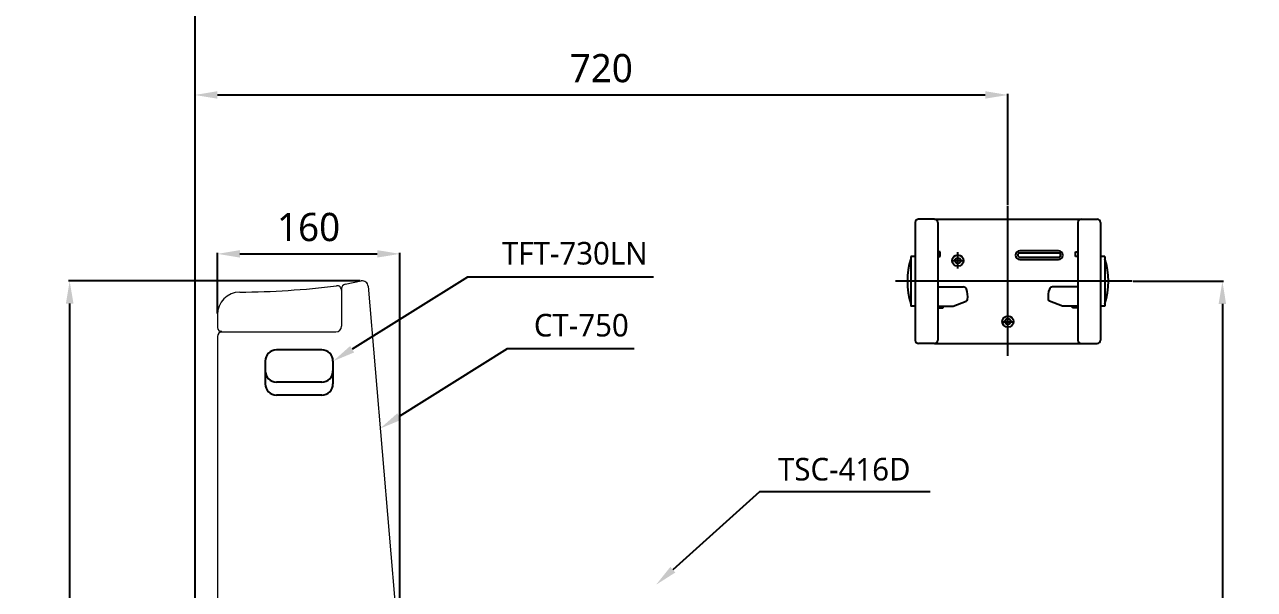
# Model space of a CAD drawing. Header units: millimetres. Extents: x 7763 to 10330, y 539 to 2772.
# Drawn here: x 7764 to 8853, y 1175 to 1676 of the extents above; entities that cross this region are included whole.
import ezdxf

# ---------------------------------------------------------------- set-up
doc = ezdxf.new("R2010")
doc.units = ezdxf.units.MM
for name, color, linetype in [('1', 1, 'Continuous'), ('4', 4, 'Continuous'), ('6', 6, 'Continuous'), ('FAUCET', 4, 'Continuous')]:
    doc.layers.add(name, color=color, linetype=linetype)
doc.styles.add('GHS', font='romans.shx', dxfattribs={"bigfont": 'whgtxt.shx'})
doc.styles.get("Standard").update_dxf_attribs({"font": 'NanumGothic.ttf'})
doc.dimstyles.new('AM_ISO$0', dxfattribs={"dimtxt": 3.5, "dimasz": 2.5, "dimexe": 1, "dimexo": 1, "dimgap": 0.8, "dimtad": 1, "dimdec": 0, "dimlfac": 10, "dimdsep": 46, "dimtxsty": 'Standard', "dimcen": 0, "dimclrd": 256, "dimclre": 256, "dimclrt": 2, "dimadec": 0, "dimazin": 2, "dimtp": 0.1, "dimtm": 0.1, "dimtfac": 0.71, "dimtdec": 0, "dimtmove": 0, "dimatfit": 3, "dimfxl": 0, "dimlwd": -1, "dimlwe": -1, "dimarcsym": 0})
doc.dimstyles.get("Standard").update_dxf_attribs({"dimtxt": 2.7, "dimasz": 2, "dimexe": 2, "dimexo": 1, "dimgap": 1.5, "dimtad": 1, "dimlfac": 10, "dimzin": 0, "dimdsep": 46, "dimtxsty": 'Standard', "dimcen": 0, "dimclrt": 2, "dimadec": 0, "dimazin": 0, "dimtfac": 1, "dimtofl": 0, "dimtmove": 0, "dimatfit": 3, "dimfxl": 0, "dimtolj": 1, "dimtzin": 0, "dimarcsym": 0})

# ---------------------------------------------------------------- blocks, each defined once
blk = doc.blocks.new('*D11')
at = {"color": 3}
for p, q in [((7934.8, 1613.2), (8614.8, 1613.2)), ((8634.8, 1515.9), (8634.8, 1614.2))]:
    blk.add_line(p, q, dxfattribs=at)
for points in [[(7934.8, 1616.5), (7934.8, 1609.9), (7914.8, 1613.2)], [(8614.8, 1616.5), (8614.8, 1609.9), (8634.8, 1613.2)]]:
    blk.add_solid(points, dxfattribs=at)
at = {"layer": 'DEFPOINTS', "color": 0}
for p in [(7914.8, 1613.2), (8634.8, 1613.2), (8634.8, 1514.9)]:
    blk.add_point(p, dxfattribs=at)
at = {"color": 2, "insert": (8274.8, 1636.8), "char_height": 25, "attachment_point": 5, "style": 'GHS'}
blk.add_mtext('{\\fNanumGothic|b0|i0|c129|p50;720}', dxfattribs=at)
blk = doc.blocks.new('*D12')
at = {"color": 3}
for p, q in [((8745.8, 1448.2), (8825.8, 1448.2)), ((8824.8, 1428.2), (8824.8, 758.2)), ((8745.8, 738.2), (8825.8, 738.2))]:
    blk.add_line(p, q, dxfattribs=at)
for points in [[(8821.5, 1428.2), (8828.1, 1428.2), (8824.8, 1448.2)], [(8821.5, 758.2), (8828.1, 758.2), (8824.8, 738.2)]]:
    blk.add_solid(points, dxfattribs=at)
at = {"layer": 'DEFPOINTS', "color": 0}
for p in [(8744.8, 1448.2), (8744.8, 738.2), (8824.8, 738.2)]:
    blk.add_point(p, dxfattribs=at)
at = {"color": 2, "insert": (8801.3, 1093.2), "char_height": 25, "attachment_point": 5, "rotation": 90, "style": 'GHS'}
blk.add_mtext('{\\fNanumGothic|b0|i0|c129|p50;710}', dxfattribs=at)
blk = doc.blocks.new('*D23')
at = {"color": 3}
for p, q in [((7934.8, 1419.6), (7934.8, 1473.5)), ((7954.8, 1472.5), (8076.4, 1472.5)), ((8096.4, 1113.5), (8096.4, 1473.5))]:
    blk.add_line(p, q, dxfattribs=at)
for points in [[(7954.8, 1475.8), (7954.8, 1469.2), (7934.8, 1472.5)], [(8076.4, 1475.8), (8076.4, 1469.2), (8096.4, 1472.5)]]:
    blk.add_solid(points, dxfattribs=at)
at = {"layer": 'DEFPOINTS', "color": 0}
for p in [(8096.4, 1472.5), (7934.8, 1418.6), (8096.4, 1112.5)]:
    blk.add_point(p, dxfattribs=at)
at = {"color": 2, "insert": (8015.6, 1496.1), "char_height": 25, "attachment_point": 5, "style": 'GHS'}
blk.add_mtext('{\\fNanumGothic|b0|i0|c129|p50;160}', dxfattribs=at)
blk = doc.blocks.new('*D14')
at = {"layer": '1', "color": 3, "lineweight": -2}
for p, q in [((8156.3, 1452), (8054.1, 1388)), ((8321.1, 1452), (8156.3, 1452))]:
    blk.add_line(p, q, dxfattribs=at)
at = {"layer": '1', "color": 3}
blk.add_solid([(8052.4, 1390.9), (8055.9, 1385.2), (8037.2, 1377.4)], dxfattribs=at)
at = {"layer": 'DEFPOINTS', "color": 0}
for p in [(8037.2, 1377.4), (8028.7, 1372.1)]:
    blk.add_point(p, dxfattribs=at)
at = {"layer": '1', "color": 2, "insert": (8251.3, 1472.9), "char_height": 20, "attachment_point": 5, "style": 'GHS'}
blk.add_mtext('\\A1;{\\fNanumGothic|b0|i0|c129|p50;TFT-730LN}', dxfattribs=at)
blk = doc.blocks.new('*D24')
at = {"color": 3}
for p, q in [((8061.3, 1448.5), (7803, 1448.5)), ((7804, 1428.5), (7804, 758.2)), ((7913.8, 738.2), (7803, 738.2))]:
    blk.add_line(p, q, dxfattribs=at)
for points in [[(7800.7, 1428.5), (7807.4, 1428.5), (7804, 1448.5)], [(7800.7, 758.2), (7807.4, 758.2), (7804, 738.2)]]:
    blk.add_solid(points, dxfattribs=at)
at = {"layer": 'DEFPOINTS', "color": 0}
for p in [(8062.3, 1448.5), (7804, 738.2), (7914.8, 738.2)]:
    blk.add_point(p, dxfattribs=at)
at = {"color": 2, "insert": (7780.5, 1093.4), "char_height": 25, "attachment_point": 5, "rotation": 90, "style": 'GHS'}
blk.add_mtext('{\\fNanumGothic|b0|i0|c129|p50;710}', dxfattribs=at)
blk = doc.blocks.new('*D16')
at = {"layer": '1', "color": 3, "lineweight": -2}
for p, q in [((8191.3, 1388.3), (8095.9, 1328.4)), ((8303.9, 1388.3), (8191.3, 1388.3))]:
    blk.add_line(p, q, dxfattribs=at)
at = {"layer": '1', "color": 3}
blk.add_solid([(8094.1, 1331.3), (8097.7, 1325.6), (8078.9, 1317.8)], dxfattribs=at)
at = {"layer": 'DEFPOINTS', "color": 0}
for p in [(8078.9, 1317.8), (8070.5, 1312.5)]:
    blk.add_point(p, dxfattribs=at)
at = {"layer": '1', "color": 2, "insert": (8257.1, 1409.2), "char_height": 20, "attachment_point": 5, "style": 'GHS'}
blk.add_mtext('\\A1;{\\fNanumGothic|b0|i0|c129|p50;CT-750}', dxfattribs=at)

msp = doc.modelspace()

# ---------------------------------------------------------------- linework, layer by layer
at = {"color": 0, "linetype": 'Continuous', "lineweight": 0}
for p, q in [((8047.98957, 1445.68097), (8062.27998, 1448.49856)), ((8044.76334, 1441.75779), (8044.76334, 1408.34527)), ((8044.76334, 1440.2789), (8044.76334, 1408.34527)), ((8068.24094, 1443.84319), (8096.3581, 1112.54822)), ((7934.83969, 1418.60356), (7934.83969, 1407.34527)), ((7934.83969, 1399.34527), (7934.83969, 1073.07627)), ((7938.83969, 1403.34527), (8039.76334, 1403.34527)), ((7938.83969, 1403.34527), (8039.76334, 1403.34527))]:
    msp.add_line(p, q, dxfattribs=at)
for centre, radius, start, end in [((8063.24719, 1443.593), 5, 2.9616644, 101.15374712), ((7954.83969, 1418.60356), 20, 90.33817594, 180.16593476), ((7950.50154, 2153.59076), 715, 270.33817594, 277.21182385), ((8040.76334, 1440.2789), 4, 0, 97.21182385), ((8048.76334, 1441.75652), 4, 101.15374712, 180), ((7938.83969, 1407.34527), 4, 180, 270), ((8039.76334, 1408.34527), 5, 270, 0), ((8039.76334, 1408.34527), 5, 270, 0), ((7938.83969, 1399.34527), 4, 90, 180)]:
    msp.add_arc(centre, radius, start, end, dxfattribs=at)
at = {"layer": '1'}
for p, q in [((8634.83969, 1382.13556), (8634.83969, 1514.89422)), ((8590.50783, 1459.64011), (8590.50783, 1473.95426)), ((8585.12075, 1466.51818), (8596.13407, 1466.51818)), ((8744.77312, 1448.20995), (8535.4602, 1448.20995)), ((8634.83969, 1405.40777), (8634.83969, 1419.72192)), ((8629.45262, 1412.28583), (8640.46594, 1412.28583))]:
    msp.add_line(p, q, dxfattribs=at)
at = {"layer": '1', "color": 3}
for p, q in [((8414.94165, 1261.67968), (8338.14557, 1192.82843)), ((8566.13803, 1261.67968), (8414.94165, 1261.67968))]:
    msp.add_line(p, q, dxfattribs=at)
at = {"layer": '1', "color": 0, "linetype": 'Continuous', "extrusion": (0, 0, -1)}
msp.add_arc((-7938.83969, 1407.34527), 4, 270, 291.5366957, dxfattribs=at)
at = {"layer": '1', "color": 3}
msp.add_solid([(8335.92043, 1195.31033), (8340.37072, 1190.34652), (8323.25415, 1179.47757)], dxfattribs=at)
at = {"layer": '4'}
for p, q in [((8569.83969, 1503.20995), (8555.83969, 1503.20995)), ((8569.83969, 1503.20995), (8699.83969, 1503.20995)), ((8699.83969, 1503.20995), (8713.83969, 1503.20995)), ((8552.83969, 1500.20995), (8552.83969, 1396.20995)), ((8572.83969, 1500.20995), (8572.83969, 1396.20995)), ((8696.83969, 1500.20995), (8696.83969, 1396.20995)), ((8716.83969, 1500.20995), (8716.83969, 1396.20995)), ((8574.93343, 1474.2258), (8572.83969, 1474.2258)), ((8574.93343, 1470.20995), (8574.93343, 1474.2258)), ((8694.74596, 1470.20995), (8694.74596, 1474.2258)), ((8694.74596, 1474.2258), (8696.83969, 1474.2258)), ((8548.83969, 1470.20995), (8548.83969, 1426.20995)), ((8552.83969, 1470.20995), (8548.83969, 1470.20995)), ((8572.83969, 1470.20995), (8574.93343, 1470.20995)), ((8696.83969, 1470.20995), (8694.74596, 1470.20995)), ((8720.83969, 1470.20995), (8716.83969, 1470.20995)), ((8720.83969, 1470.20995), (8720.83969, 1426.20995)), ((8572.83969, 1443.20995), (8595.29462, 1443.20995)), ((8696.83969, 1443.20995), (8674.38476, 1443.20995)), ((8586.32704, 1426.20995), (8597.86885, 1430.63395)), ((8683.35235, 1426.20995), (8671.81054, 1430.63395)), ((8552.83969, 1426.20995), (8548.83969, 1426.20995)), ((8572.83969, 1426.20995), (8586.32704, 1426.20995)), ((8572.83969, 1424.66515), (8577.68676, 1424.66515)), ((8577.68676, 1424.66515), (8577.68676, 1426.20995)), ((8696.83969, 1426.20995), (8683.35235, 1426.20995)), ((8691.99263, 1424.66515), (8691.99263, 1426.20995)), ((8696.83969, 1424.66515), (8691.99263, 1424.66515)), ((8720.83969, 1426.20995), (8716.83969, 1426.20995)), ((8569.83969, 1393.20995), (8555.83969, 1393.20995)), ((8569.83969, 1393.20995), (8699.83969, 1393.20995)), ((8699.83969, 1393.20995), (8713.83969, 1393.20995))]:
    msp.add_line(p, q, dxfattribs=at)
for points in [[(8679.67792, 1467.48062, 1), (8679.67792, 1475.25931), (8645.45661, 1475.25931, 1), (8645.45661, 1467.48062)], [(8679.67792, 1469.48062, 1), (8679.67792, 1473.25931), (8645.45661, 1473.25931, 1), (8645.45661, 1469.48062)]]:
    msp.add_lwpolyline(points, format="xyb", close=True, dxfattribs=at)
for centre, radius in [((8590.50783, 1466.51818), 5), ((8590.50783, 1466.51818), 2.5), ((8634.83969, 1412.56484), 5), ((8634.83969, 1412.56484), 2.5)]:
    msp.add_circle(centre, radius, dxfattribs=at)
for centre, radius, start, end in [((8555.83969, 1500.20995), 3, 90, 180), ((8569.83969, 1500.20995), 3, 0, 90), ((8699.83969, 1500.20995), 3, 90, 180), ((8713.83969, 1500.20995), 3, 0, 90), ((8614.01625, 1448.20995), 68.17612, 162.94090658, 197.05909342), ((8655.66314, 1448.20995), 68.17612, 342.94090658, 17.05909342), ((8595.29462, 1440.20995), 3, 20.74302765, 90), ((8580.77229, 1434.70995), 18.52895, 352.32155375, 20.74302765), ((8688.9071, 1434.70995), 18.52895, 159.25697235, 187.67844625), ((8674.38476, 1440.20995), 3, 90, 159.25697235), ((8597.15303, 1432.50147), 2, 290.97192166, 352.32155375), ((8672.52636, 1432.50147), 2, 187.67844625, 249.02807834), ((8555.83969, 1396.20995), 3, 180, 270), ((8569.83969, 1396.20995), 3, 270, 0), ((8699.83969, 1396.20995), 3, 180, 270), ((8713.83969, 1396.20995), 3, 270, 0)]:
    msp.add_arc(centre, radius, start, end, dxfattribs=at)
at = {"layer": '6'}
msp.add_lwpolyline([(10329.93163, 2633.20995), (7914.83969, 2633.20995), (7914.83969, 738.20995), (9812.23819, 738.20995), (9812.23819, 1738.20995)], dxfattribs=at)
at = {"layer": 'FAUCET', "color": 0}
for p, q in [((8027.19121, 1387.42048), (7987.19121, 1387.42048)), ((7977.19121, 1377.42048), (7977.19121, 1357.42048)), ((8037.19121, 1377.42048), (8037.19121, 1357.42048)), ((8027.19121, 1359.02729), (7987.19121, 1359.02729)), ((8027.19121, 1347.42048), (7987.19121, 1347.42048))]:
    msp.add_line(p, q, dxfattribs=at)
for centre, start, end in [((7987.19121, 1377.42048), 90, 180), ((8027.19121, 1377.42048), 0, 90), ((7987.19121, 1369.02729), 180, 270), ((8027.19121, 1369.02729), 270, 0), ((7987.19121, 1357.42048), 180, 270), ((8027.19121, 1357.42048), 270, 0)]:
    msp.add_arc(centre, 10, start, end, dxfattribs=at)

# ---------------------------------------------------------------- texts
at = {"layer": '1', "color": 2, "insert": (8489.94165, 1281.67968), "char_height": 20, "attachment_point": 5, "style": 'GHS'}
msp.add_mtext('\\A1;{\\fNanumGothic|b0|i0|c129|p50;TSC-416D}', dxfattribs=at)

# ---------------------------------------------------------------- dimensions: what is measured, and where the dimension line sits
at = {"color": 3}
for base, p1, p2, text, picture, middle in [((8634.83969, 1613.20995), (7914.83969, 1613.20995), (8634.83969, 1514.89422), '{\\fNanumGothic|b0|i0|c129|p50;<>}', '*D11', (8274.83969, 1636.76503)), ((8096.3581, 1472.48782), (7934.83969, 1418.60356), (8096.3581, 1112.54822), '{\\fNanumGothic|b0|i0|c129|p50;160}', '*D23', (8015.5989, 1496.09654))]:
    dim = msp.add_linear_dim(base=base, p1=p1, p2=p2, text=text, dimstyle='AM_ISO$0', override={"dimtxt": 25, "dimasz": 20, "dimgap": 10, "dimtoh": 1, "dimlfac": 1, "dimtxsty": 'GHS', "dimclrd": 3, "dimclre": 3, "dimtdec": 2}, dxfattribs=at)
    dim.commit()
    dim.dimension.update_dxf_attribs({"geometry": picture, "text_midpoint": middle})
for base, p1, p2, picture, middle in [((7804.02726, 738.20995), (8062.27998, 1448.49856), (7914.83969, 738.20995), '*D24', (7780.50794, 1093.35426)), ((8824.80163, 738.20995), (8744.77312, 1448.20995), (8744.80163, 738.20995), '*D12', (8801.28232, 1093.20995))]:
    dim = msp.add_linear_dim(base=base, p1=p1, p2=p2, angle=90, text='{\\fNanumGothic|b0|i0|c129|p50;<>}', dimstyle='AM_ISO$0', override={"dimtxt": 25, "dimasz": 20, "dimgap": 10, "dimtoh": 1, "dimlfac": 1, "dimtxsty": 'GHS', "dimclrd": 3, "dimclre": 3, "dimtdec": 2}, dxfattribs=at)
    dim.commit()
    dim.dimension.update_dxf_attribs({"geometry": picture, "text_midpoint": middle})
at = {"layer": '1'}
for center, mpoint, text, picture, middle in [((8028.71759, 1372.11032), (8037.19121, 1377.42048), '{\\fNanumGothic|b0|i0|c129|p50;TFT-730LN}', '*D14', (8251.25175, 1452.03222)), ((8070.46309, 1312.5085), (8078.9367, 1317.81867), '{\\fNanumGothic|b0|i0|c129|p50;CT-750}', '*D16', (8257.05412, 1388.2584))]:
    dim = msp.add_radius_dim(center=center, mpoint=mpoint, text=text, dimstyle='Standard', override={"dimtxt": 20, "dimasz": 20, "dimexe": 10, "dimexo": 5, "dimgap": 10, "dimtoh": 1, "dimdec": 4, "dimlfac": 1, "dimrnd": 0.5, "dimzin": 8, "dimtxsty": 'GHS', "dimclrd": 3, "dimclre": 3, "dimtdec": 4}, dxfattribs=at)
    dim.commit()
    dim.dimension.update_dxf_attribs({"geometry": picture, "text_midpoint": middle, "dimtype": 164})

doc.saveas('drawing.dxf')
